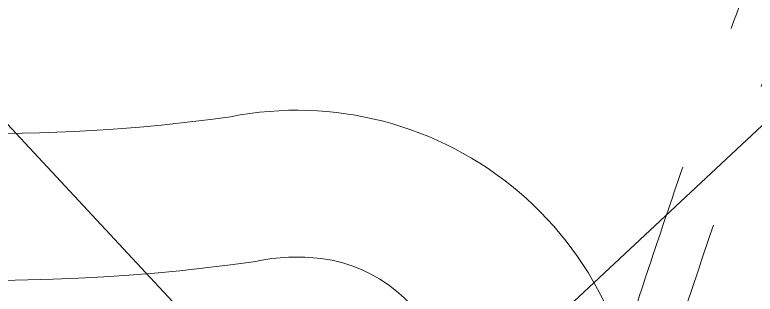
# Model space of a CAD drawing. Header units: millimetres. Extents: x -71377 to 516042, y -145869 to 441446.
# Drawn here: x 218744 to 226319, y 140941 to 143795 of the extents above; entities that cross this region are included whole.
import ezdxf

# ---------------------------------------------------------------- set-up
doc = ezdxf.new("R2010")
doc.units = ezdxf.units.MM
doc.header["$LTSCALE"] = 1000
doc.linetypes.add('_점선_M_', pattern=[3, 1.5, -1.5])
for name, color, linetype, lineweight in [('06', 6, 'Continuous', 5), ('09_HID', 9, '_점선_M_', 5), ('A-fnsh', 5, 'Continuous', 5), ('조경라인_dwg', 8, 'Continuous', 5)]:
    doc.layers.add(name, color=color, linetype=linetype, lineweight=lineweight)

# ---------------------------------------------------------------- blocks, each defined once
blk = doc.blocks.new('조경라인_dwg-6847807-지반층 배치도')
at = {"layer": '06'}
for centre, radius, start, end in [((218483.8, 160381.8), 17800, 241.35304, 277.97068), ((221631.6, 139320.3), 3500, 357.89416, 101.19498), ((218483.8, 160381.8), 19300, 253.43128, 278.11593), ((221631.6, 139320.3), 2000, 82.8826, 102.2125), ((221693.5, 139816.5), 1500, 313, 82.8826)]:
    blk.add_arc(centre, radius, start, end, dxfattribs=at)
at = {"layer": '09_HID'}
for centre, radius, start, end in [((342471.5, 102109.8), 123590, 158.271839, 161.953081), ((337669.9, 103757.7), 118025.5, 159.819516, 162.441656), ((223103.4, 140270.4), 6039, 171.82013, 229.39968)]:
    blk.add_arc(centre, radius, start, end, dxfattribs=at)

msp = doc.modelspace()

# ---------------------------------------------------------------- linework, layer by layer
at = {"layer": 'A-fnsh'}
for p, q in [((219048.5, 135818.5), (281652.3, 194197.5)), ((222266.4, 138819.3), (217015, 144450.7))]:
    msp.add_line(p, q, dxfattribs=at)

# ---------------------------------------------------------------- block references
at = {"layer": '조경라인_dwg', "rotation": 8.537736462515947e-07}
msp.add_blockref('조경라인_dwg-6847807-지반층 배치도', (0, 0), dxfattribs=at)

doc.saveas('drawing.dxf')
